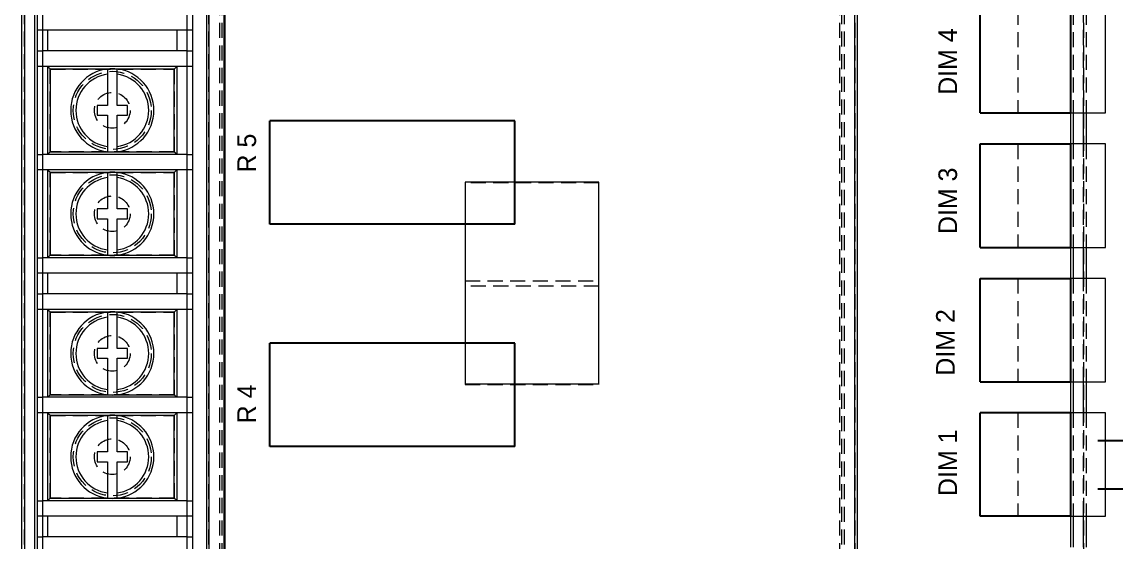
# Model space of a CAD drawing. Header units: millimetres. Extents: x 1282755 to 1285234, y -1758265 to -1757672.
# Drawn here: x 1284773.37 to 1284791.52, y -1758076.59 to -1758067.97 of the extents above; entities that cross this region are included whole.
import ezdxf

# ---------------------------------------------------------------- set-up
doc = ezdxf.new("R2010")
doc.units = ezdxf.units.MM
doc.linetypes.add('HIDDEN', pattern=[0.375, 0.25, -0.125])
doc.layers.add('0-10결선', color=50, linetype='Continuous')
doc.styles.add('새굴림', font='NGULIM.TTF')

msp = doc.modelspace()

# ---------------------------------------------------------------- linework, layer by layer
at = {"color": 7, "linetype": 'Continuous', "lineweight": 15}
for p, q in [((1284776.434, -1758055.684), (1284776.434, -1758088.93)), ((1284776.434, -1758055.727), (1284776.434, -1758088.887)), ((1284776.476, -1758055.727), (1284776.476, -1758088.887)), ((1284787.187, -1758088.887), (1284787.187, -1758055.727)), ((1284787.23, -1758088.93), (1284787.23, -1758055.684)), ((1284787.23, -1758088.887), (1284787.23, -1758055.727)), ((1284773.373, -1758088.63), (1284773.373, -1758055.984)), ((1284773.416, -1758055.984), (1284773.416, -1758088.63)), ((1284773.587, -1758088.459), (1284773.587, -1758056.155)), ((1284773.63, -1758068.108), (1284773.63, -1758067.851)), ((1284773.716, -1758067.851), (1284773.716, -1758068.108)), ((1284776.115, -1758068.108), (1284776.115, -1758067.851)), ((1284776.201, -1758067.851), (1284776.201, -1758068.108)), ((1284789.264, -1758067.766), (1284789.264, -1758069.479)), ((1284791.341, -1758069.479), (1284791.341, -1758067.766)), ((1284773.716, -1758068.108), (1284773.63, -1758068.108)), ((1284773.63, -1758068.451), (1284773.63, -1758068.108)), ((1284776.115, -1758068.108), (1284773.716, -1758068.108)), ((1284773.716, -1758068.108), (1284773.716, -1758068.451)), ((1284773.801, -1758068.451), (1284773.801, -1758068.108)), ((1284775.943, -1758068.108), (1284775.943, -1758068.451)), ((1284776.201, -1758068.108), (1284776.115, -1758068.108)), ((1284776.115, -1758068.451), (1284776.115, -1758068.108)), ((1284776.201, -1758068.108), (1284776.201, -1758068.451)), ((1284773.63, -1758068.708), (1284773.63, -1758068.451)), ((1284773.63, -1758068.451), (1284773.716, -1758068.451)), ((1284773.716, -1758068.451), (1284773.716, -1758068.708)), ((1284776.115, -1758068.451), (1284773.716, -1758068.451)), ((1284776.115, -1758068.708), (1284776.115, -1758068.451)), ((1284776.115, -1758068.451), (1284776.201, -1758068.451)), ((1284776.201, -1758068.451), (1284776.201, -1758068.708)), ((1284773.716, -1758068.708), (1284773.63, -1758068.708)), ((1284773.63, -1758070.165), (1284773.63, -1758068.708)), ((1284776.115, -1758068.708), (1284773.716, -1758068.708)), ((1284773.716, -1758068.708), (1284773.716, -1758070.165)), ((1284773.801, -1758070.165), (1284773.801, -1758068.708)), ((1284773.844, -1758068.751), (1284773.844, -1758070.122)), ((1284775.901, -1758070.122), (1284775.901, -1758068.751)), ((1284775.943, -1758068.708), (1284775.943, -1758070.165)), ((1284776.201, -1758068.708), (1284776.115, -1758068.708)), ((1284776.115, -1758070.165), (1284776.115, -1758068.708)), ((1284776.201, -1758068.708), (1284776.201, -1758070.165)), ((1284774.791, -1758068.838), (1284774.791, -1758069.355)), ((1284774.954, -1758069.355), (1284774.954, -1758068.838)), ((1284774.791, -1758069.355), (1284774.62, -1758069.355)), ((1284774.62, -1758069.355), (1284774.62, -1758069.518)), ((1284775.125, -1758069.355), (1284774.954, -1758069.355)), ((1284775.125, -1758069.518), (1284775.125, -1758069.355)), ((1284774.62, -1758069.518), (1284774.791, -1758069.518)), ((1284774.791, -1758069.518), (1284774.791, -1758070.035)), ((1284774.954, -1758069.518), (1284775.125, -1758069.518)), ((1284774.954, -1758070.035), (1284774.954, -1758069.518)), ((1284789.264, -1758069.479), (1284791.341, -1758069.479)), ((1284790.767, -1758069.993), (1284790.767, -1758069.479)), ((1284791.024, -1758069.479), (1284791.024, -1758069.993)), ((1284789.264, -1758069.993), (1284789.264, -1758071.707)), ((1284791.341, -1758069.993), (1284789.264, -1758069.993)), ((1284791.341, -1758071.707), (1284791.341, -1758069.993)), ((1284773.63, -1758070.422), (1284773.63, -1758070.165)), ((1284773.63, -1758070.165), (1284773.716, -1758070.165)), ((1284773.716, -1758070.165), (1284773.716, -1758070.422)), ((1284776.115, -1758070.165), (1284773.716, -1758070.165)), ((1284776.115, -1758070.422), (1284776.115, -1758070.165)), ((1284776.115, -1758070.165), (1284776.201, -1758070.165)), ((1284776.201, -1758070.165), (1284776.201, -1758070.422)), ((1284773.716, -1758070.422), (1284773.63, -1758070.422)), ((1284773.63, -1758071.878), (1284773.63, -1758070.422)), ((1284776.115, -1758070.422), (1284773.716, -1758070.422)), ((1284773.716, -1758070.422), (1284773.716, -1758071.878)), ((1284773.801, -1758071.878), (1284773.801, -1758070.422)), ((1284773.844, -1758070.465), (1284773.844, -1758071.836)), ((1284775.901, -1758071.836), (1284775.901, -1758070.465)), ((1284775.943, -1758070.422), (1284775.943, -1758071.878)), ((1284776.201, -1758070.422), (1284776.115, -1758070.422)), ((1284776.115, -1758071.878), (1284776.115, -1758070.422)), ((1284776.201, -1758070.422), (1284776.201, -1758071.878)), ((1284774.791, -1758070.552), (1284774.791, -1758071.069)), ((1284774.954, -1758071.069), (1284774.954, -1758070.552)), ((1284782.942, -1758070.624), (1284780.723, -1758070.624)), ((1284780.723, -1758070.624), (1284780.723, -1758073.966)), ((1284782.942, -1758073.966), (1284782.942, -1758070.624)), ((1284774.791, -1758071.069), (1284774.62, -1758071.069)), ((1284774.62, -1758071.069), (1284774.62, -1758071.232)), ((1284775.125, -1758071.069), (1284774.954, -1758071.069)), ((1284775.125, -1758071.232), (1284775.125, -1758071.069)), ((1284774.62, -1758071.232), (1284774.791, -1758071.232)), ((1284774.791, -1758071.232), (1284774.791, -1758071.749)), ((1284774.954, -1758071.232), (1284775.125, -1758071.232)), ((1284774.954, -1758071.749), (1284774.954, -1758071.232)), ((1284789.264, -1758071.707), (1284791.341, -1758071.707)), ((1284790.767, -1758072.221), (1284790.767, -1758071.707)), ((1284791.024, -1758071.707), (1284791.024, -1758072.221)), ((1284773.63, -1758072.136), (1284773.63, -1758071.878)), ((1284773.63, -1758071.878), (1284773.716, -1758071.878)), ((1284773.716, -1758071.878), (1284773.716, -1758072.136)), ((1284776.115, -1758071.878), (1284773.716, -1758071.878)), ((1284776.115, -1758072.136), (1284776.115, -1758071.878)), ((1284776.115, -1758071.878), (1284776.201, -1758071.878)), ((1284776.201, -1758071.878), (1284776.201, -1758072.136)), ((1284773.716, -1758072.136), (1284773.63, -1758072.136)), ((1284773.63, -1758072.478), (1284773.63, -1758072.136)), ((1284776.115, -1758072.136), (1284773.716, -1758072.136)), ((1284773.716, -1758072.136), (1284773.716, -1758072.478)), ((1284773.801, -1758072.478), (1284773.801, -1758072.136)), ((1284775.943, -1758072.136), (1284775.943, -1758072.478)), ((1284776.201, -1758072.136), (1284776.115, -1758072.136)), ((1284776.115, -1758072.478), (1284776.115, -1758072.136)), ((1284776.201, -1758072.136), (1284776.201, -1758072.478)), ((1284789.264, -1758072.221), (1284789.264, -1758073.935)), ((1284791.341, -1758072.221), (1284789.264, -1758072.221)), ((1284791.341, -1758073.935), (1284791.341, -1758072.221)), ((1284773.63, -1758072.735), (1284773.63, -1758072.478)), ((1284773.63, -1758072.478), (1284773.716, -1758072.478)), ((1284773.716, -1758072.478), (1284773.716, -1758072.735)), ((1284776.115, -1758072.478), (1284773.716, -1758072.478)), ((1284776.115, -1758072.735), (1284776.115, -1758072.478)), ((1284776.115, -1758072.478), (1284776.201, -1758072.478)), ((1284776.201, -1758072.478), (1284776.201, -1758072.735)), ((1284773.716, -1758072.735), (1284773.63, -1758072.735)), ((1284773.63, -1758074.192), (1284773.63, -1758072.735)), ((1284776.115, -1758072.735), (1284773.716, -1758072.735)), ((1284773.716, -1758072.735), (1284773.716, -1758074.192)), ((1284773.801, -1758074.192), (1284773.801, -1758072.735)), ((1284773.844, -1758072.778), (1284773.844, -1758074.149)), ((1284775.901, -1758074.149), (1284775.901, -1758072.778)), ((1284775.943, -1758072.735), (1284775.943, -1758074.192)), ((1284776.201, -1758072.735), (1284776.115, -1758072.735)), ((1284776.115, -1758074.192), (1284776.115, -1758072.735)), ((1284776.201, -1758072.735), (1284776.201, -1758074.192)), ((1284774.791, -1758072.865), (1284774.791, -1758073.382)), ((1284774.954, -1758073.382), (1284774.954, -1758072.865)), ((1284774.791, -1758073.382), (1284774.62, -1758073.382)), ((1284774.62, -1758073.382), (1284774.62, -1758073.545)), ((1284774.62, -1758073.545), (1284774.791, -1758073.545)), ((1284774.791, -1758073.545), (1284774.791, -1758074.062)), ((1284775.125, -1758073.382), (1284774.954, -1758073.382)), ((1284774.954, -1758073.545), (1284775.125, -1758073.545)), ((1284774.954, -1758074.062), (1284774.954, -1758073.545)), ((1284775.125, -1758073.545), (1284775.125, -1758073.382)), ((1284780.723, -1758073.966), (1284782.942, -1758073.966)), ((1284789.264, -1758073.935), (1284791.341, -1758073.935)), ((1284790.767, -1758074.449), (1284790.767, -1758073.935)), ((1284791.024, -1758073.935), (1284791.024, -1758074.449)), ((1284773.63, -1758074.449), (1284773.63, -1758074.192)), ((1284773.63, -1758074.192), (1284773.716, -1758074.192)), ((1284773.716, -1758074.192), (1284773.716, -1758074.449)), ((1284776.115, -1758074.192), (1284773.716, -1758074.192)), ((1284776.115, -1758074.449), (1284776.115, -1758074.192)), ((1284776.115, -1758074.192), (1284776.201, -1758074.192)), ((1284776.201, -1758074.192), (1284776.201, -1758074.449)), ((1284773.716, -1758074.449), (1284773.63, -1758074.449)), ((1284773.63, -1758075.906), (1284773.63, -1758074.449)), ((1284776.115, -1758074.449), (1284773.716, -1758074.449)), ((1284773.716, -1758074.449), (1284773.716, -1758075.906)), ((1284773.801, -1758075.906), (1284773.801, -1758074.449)), ((1284775.943, -1758074.449), (1284775.943, -1758075.906)), ((1284776.201, -1758074.449), (1284776.115, -1758074.449)), ((1284776.115, -1758075.906), (1284776.115, -1758074.449)), ((1284776.201, -1758074.449), (1284776.201, -1758075.906)), ((1284791.341, -1758074.449), (1284789.264, -1758074.449)), ((1284789.264, -1758074.449), (1284789.264, -1758076.163)), ((1284791.341, -1758076.163), (1284791.341, -1758074.449)), ((1284773.844, -1758074.492), (1284773.844, -1758075.863)), ((1284774.791, -1758074.579), (1284774.791, -1758075.096)), ((1284774.954, -1758075.096), (1284774.954, -1758074.579)), ((1284775.901, -1758075.863), (1284775.901, -1758074.492)), ((1284774.791, -1758075.096), (1284774.62, -1758075.096)), ((1284774.62, -1758075.096), (1284774.62, -1758075.259)), ((1284775.125, -1758075.096), (1284774.954, -1758075.096)), ((1284775.125, -1758075.259), (1284775.125, -1758075.096)), ((1284774.62, -1758075.259), (1284774.791, -1758075.259)), ((1284774.791, -1758075.259), (1284774.791, -1758075.776)), ((1284774.954, -1758075.259), (1284775.125, -1758075.259)), ((1284774.954, -1758075.776), (1284774.954, -1758075.259)), ((1284773.63, -1758076.163), (1284773.63, -1758075.906)), ((1284773.63, -1758075.906), (1284773.716, -1758075.906)), ((1284773.716, -1758075.906), (1284773.716, -1758076.163)), ((1284776.115, -1758075.906), (1284773.716, -1758075.906)), ((1284776.115, -1758076.163), (1284776.115, -1758075.906)), ((1284776.115, -1758075.906), (1284776.201, -1758075.906)), ((1284776.201, -1758075.906), (1284776.201, -1758076.163)), ((1284773.716, -1758076.163), (1284773.63, -1758076.163)), ((1284773.63, -1758076.506), (1284773.63, -1758076.163)), ((1284776.115, -1758076.163), (1284773.716, -1758076.163)), ((1284773.716, -1758076.163), (1284773.716, -1758076.506)), ((1284773.801, -1758076.506), (1284773.801, -1758076.163)), ((1284775.943, -1758076.163), (1284775.943, -1758076.506)), ((1284776.201, -1758076.163), (1284776.115, -1758076.163)), ((1284776.115, -1758076.506), (1284776.115, -1758076.163)), ((1284776.201, -1758076.163), (1284776.201, -1758076.506)), ((1284789.264, -1758076.163), (1284791.341, -1758076.163)), ((1284790.767, -1758076.677), (1284790.767, -1758076.163)), ((1284791.024, -1758076.163), (1284791.024, -1758076.677)), ((1284773.63, -1758076.763), (1284773.63, -1758076.506)), ((1284773.63, -1758076.506), (1284773.716, -1758076.506)), ((1284773.716, -1758076.506), (1284773.716, -1758076.763)), ((1284776.115, -1758076.506), (1284773.716, -1758076.506)), ((1284776.115, -1758076.763), (1284776.115, -1758076.506)), ((1284776.115, -1758076.506), (1284776.201, -1758076.506)), ((1284776.201, -1758076.506), (1284776.201, -1758076.763))]:
    msp.add_line(p, q, dxfattribs=at)
at = {"color": 7, "linetype": 'HIDDEN', "lineweight": 0}
for p, q in [((1284773.416, -1758088.63), (1284773.416, -1758055.984)), ((1284776.476, -1758088.63), (1284776.476, -1758055.984)), ((1284776.648, -1758055.984), (1284776.648, -1758088.63)), ((1284776.691, -1758055.984), (1284776.691, -1758088.63)), ((1284776.734, -1758088.63), (1284776.734, -1758055.984)), ((1284786.93, -1758055.984), (1284786.93, -1758088.63)), ((1284786.973, -1758088.63), (1284786.973, -1758055.984)), ((1284787.016, -1758088.63), (1284787.016, -1758055.984)), ((1284787.187, -1758055.984), (1284787.187, -1758088.63)), ((1284790.981, -1758055.984), (1284790.981, -1758088.63)), ((1284789.888, -1758067.766), (1284789.888, -1758069.479)), ((1284790.767, -1758069.479), (1284790.767, -1758067.766)), ((1284790.81, -1758067.766), (1284790.81, -1758069.479)), ((1284790.981, -1758069.479), (1284790.981, -1758067.766)), ((1284791.024, -1758067.766), (1284791.024, -1758069.479)), ((1284773.844, -1758068.751), (1284775.901, -1758068.751)), ((1284773.844, -1758070.122), (1284773.844, -1758068.751)), ((1284774.949, -1758068.751), (1284774.796, -1758068.751)), ((1284775.901, -1758068.751), (1284775.901, -1758070.122)), ((1284777.486, -1758069.608), (1284777.486, -1758071.322)), ((1284781.547, -1758069.608), (1284777.486, -1758069.608)), ((1284781.547, -1758071.322), (1284781.547, -1758069.608)), ((1284789.888, -1758069.993), (1284789.888, -1758071.707)), ((1284790.767, -1758071.707), (1284790.767, -1758069.993)), ((1284790.81, -1758069.993), (1284790.81, -1758071.707)), ((1284790.981, -1758071.707), (1284790.981, -1758069.993)), ((1284791.024, -1758069.993), (1284791.024, -1758071.707)), ((1284775.901, -1758070.122), (1284773.844, -1758070.122)), ((1284774.796, -1758070.122), (1284774.949, -1758070.122)), ((1284773.844, -1758070.465), (1284775.901, -1758070.465)), ((1284773.844, -1758071.836), (1284773.844, -1758070.465)), ((1284774.949, -1758070.465), (1284774.796, -1758070.465)), ((1284775.901, -1758070.465), (1284775.901, -1758071.836)), ((1284780.722, -1758070.636), (1284780.722, -1758072.264)), ((1284782.941, -1758070.636), (1284780.722, -1758070.636)), ((1284782.942, -1758070.636), (1284780.723, -1758070.636)), ((1284782.941, -1758072.264), (1284782.941, -1758070.636)), ((1284777.486, -1758071.322), (1284781.547, -1758071.322)), ((1284775.901, -1758071.836), (1284773.844, -1758071.836)), ((1284774.796, -1758071.836), (1284774.949, -1758071.836)), ((1284780.722, -1758072.264), (1284782.941, -1758072.264)), ((1284789.888, -1758072.221), (1284789.888, -1758073.935)), ((1284790.767, -1758073.935), (1284790.767, -1758072.221)), ((1284790.81, -1758072.221), (1284790.81, -1758073.935)), ((1284790.981, -1758073.935), (1284790.981, -1758072.221)), ((1284791.024, -1758072.221), (1284791.024, -1758073.935)), ((1284780.722, -1758072.35), (1284780.722, -1758073.978)), ((1284782.941, -1758072.35), (1284780.722, -1758072.35)), ((1284782.941, -1758073.978), (1284782.941, -1758072.35)), ((1284773.844, -1758072.778), (1284775.901, -1758072.778)), ((1284773.844, -1758074.149), (1284773.844, -1758072.778)), ((1284774.949, -1758072.778), (1284774.796, -1758072.778)), ((1284775.901, -1758072.778), (1284775.901, -1758074.149)), ((1284777.486, -1758073.292), (1284777.486, -1758075.006)), ((1284781.547, -1758073.292), (1284777.486, -1758073.292)), ((1284781.547, -1758075.006), (1284781.547, -1758073.292)), ((1284780.722, -1758073.978), (1284782.941, -1758073.978)), ((1284780.723, -1758073.966), (1284780.723, -1758073.978)), ((1284780.723, -1758073.978), (1284782.942, -1758073.978)), ((1284782.942, -1758073.978), (1284782.942, -1758073.966)), ((1284775.901, -1758074.149), (1284773.844, -1758074.149)), ((1284774.796, -1758074.149), (1284774.949, -1758074.149)), ((1284789.888, -1758074.449), (1284789.888, -1758076.163)), ((1284790.767, -1758076.163), (1284790.767, -1758074.449)), ((1284790.81, -1758074.449), (1284790.81, -1758076.163)), ((1284790.981, -1758076.163), (1284790.981, -1758074.449)), ((1284791.024, -1758074.449), (1284791.024, -1758076.163)), ((1284773.844, -1758074.492), (1284775.901, -1758074.492)), ((1284773.844, -1758075.863), (1284773.844, -1758074.492)), ((1284774.949, -1758074.492), (1284774.796, -1758074.492)), ((1284775.901, -1758074.492), (1284775.901, -1758075.863)), ((1284777.486, -1758075.006), (1284781.547, -1758075.006)), ((1284775.901, -1758075.863), (1284773.844, -1758075.863)), ((1284774.796, -1758075.863), (1284774.949, -1758075.863))]:
    msp.add_line(p, q, dxfattribs=at)
for p, q in [((1284776.734, -1758056.198), (1284776.734, -1758088.416)), ((1284776.734, -1758088.416), (1284776.734, -1758056.198))]:
    msp.add_line(p, q)
at = {"color": 7, "linetype": 'Continuous'}
for p, q in [((1284789.264, -1758069.479), (1284789.264, -1758067.766)), ((1284790.767, -1758069.479), (1284790.767, -1758067.766)), ((1284789.264, -1758069.479), (1284790.767, -1758069.479)), ((1284777.486, -1758071.322), (1284777.486, -1758069.608)), ((1284781.547, -1758069.608), (1284777.486, -1758069.608)), ((1284781.547, -1758071.322), (1284781.547, -1758069.608)), ((1284789.264, -1758071.707), (1284789.264, -1758069.993)), ((1284789.264, -1758069.993), (1284790.767, -1758069.993)), ((1284790.767, -1758071.707), (1284790.767, -1758069.993)), ((1284781.547, -1758071.322), (1284777.486, -1758071.322)), ((1284789.264, -1758071.707), (1284790.767, -1758071.707)), ((1284789.264, -1758073.935), (1284789.264, -1758072.221)), ((1284789.264, -1758072.221), (1284790.767, -1758072.221)), ((1284790.767, -1758073.935), (1284790.767, -1758072.221)), ((1284777.486, -1758075.006), (1284777.486, -1758073.292)), ((1284781.547, -1758073.292), (1284777.486, -1758073.292)), ((1284781.547, -1758075.006), (1284781.547, -1758073.292)), ((1284789.264, -1758073.935), (1284790.767, -1758073.935)), ((1284789.264, -1758076.163), (1284789.264, -1758074.449)), ((1284790.767, -1758074.449), (1284789.264, -1758074.449)), ((1284790.767, -1758076.163), (1284790.767, -1758074.449)), ((1284781.547, -1758075.006), (1284777.486, -1758075.006)), ((1284790.767, -1758076.163), (1284789.264, -1758076.163))]:
    msp.add_line(p, q, dxfattribs=at)
at = {"color": 8, "linetype": 'Continuous', "lineweight": 15}
for p, q in [((1284774.796, -1758068.751), (1284773.844, -1758068.751)), ((1284775.901, -1758068.751), (1284774.949, -1758068.751)), ((1284790.81, -1758069.479), (1284790.81, -1758069.993)), ((1284790.981, -1758069.993), (1284790.981, -1758069.479)), ((1284773.844, -1758070.122), (1284774.796, -1758070.122)), ((1284774.949, -1758070.122), (1284775.901, -1758070.122)), ((1284774.796, -1758070.465), (1284773.844, -1758070.465)), ((1284775.901, -1758070.465), (1284774.949, -1758070.465)), ((1284790.81, -1758071.707), (1284790.81, -1758072.221)), ((1284790.981, -1758072.221), (1284790.981, -1758071.707)), ((1284773.844, -1758071.836), (1284774.796, -1758071.836)), ((1284774.949, -1758071.836), (1284775.901, -1758071.836)), ((1284774.796, -1758072.778), (1284773.844, -1758072.778)), ((1284775.901, -1758072.778), (1284774.949, -1758072.778)), ((1284790.81, -1758073.935), (1284790.81, -1758074.449)), ((1284790.981, -1758074.449), (1284790.981, -1758073.935)), ((1284773.844, -1758074.149), (1284774.796, -1758074.149)), ((1284774.949, -1758074.149), (1284775.901, -1758074.149)), ((1284774.796, -1758074.492), (1284773.844, -1758074.492)), ((1284775.901, -1758074.492), (1284774.949, -1758074.492)), ((1284773.844, -1758075.863), (1284774.796, -1758075.863)), ((1284774.949, -1758075.863), (1284775.901, -1758075.863)), ((1284790.81, -1758076.163), (1284790.81, -1758076.677)), ((1284790.981, -1758076.677), (1284790.981, -1758076.163))]:
    msp.add_line(p, q, dxfattribs=at)
at = {"color": 7, "linetype": 'Continuous', "lineweight": 15, "flags": 128}
for points in [[(1284773.844, -1758068.751), (1284773.836, -1758068.743), (1284773.828, -1758068.735), (1284773.82, -1758068.727), (1284773.814, -1758068.721), (1284773.809, -1758068.715), (1284773.805, -1758068.711), (1284773.802, -1758068.709), (1284773.801, -1758068.708)], [(1284775.901, -1758068.751), (1284775.908, -1758068.743), (1284775.915, -1758068.736), (1284775.922, -1758068.73), (1284775.928, -1758068.723), (1284775.933, -1758068.718), (1284775.938, -1758068.714), (1284775.941, -1758068.711), (1284775.943, -1758068.709), (1284775.943, -1758068.708)], [(1284773.801, -1758070.165), (1284773.802, -1758070.164), (1284773.805, -1758070.161), (1284773.809, -1758070.158), (1284773.814, -1758070.152), (1284773.82, -1758070.146), (1284773.828, -1758070.138), (1284773.836, -1758070.13), (1284773.844, -1758070.122)], [(1284775.943, -1758070.165), (1284775.943, -1758070.164), (1284775.94, -1758070.161), (1284775.936, -1758070.158), (1284775.931, -1758070.152), (1284775.924, -1758070.146), (1284775.917, -1758070.138), (1284775.909, -1758070.13), (1284775.901, -1758070.122)], [(1284773.844, -1758070.465), (1284773.836, -1758070.456), (1284773.828, -1758070.448), (1284773.82, -1758070.441), (1284773.814, -1758070.434), (1284773.809, -1758070.429), (1284773.805, -1758070.425), (1284773.802, -1758070.423), (1284773.801, -1758070.422)], [(1284775.901, -1758070.465), (1284775.908, -1758070.457), (1284775.915, -1758070.45), (1284775.922, -1758070.443), (1284775.928, -1758070.437), (1284775.933, -1758070.432), (1284775.938, -1758070.428), (1284775.941, -1758070.424), (1284775.943, -1758070.422), (1284775.943, -1758070.422)], [(1284773.801, -1758071.878), (1284773.802, -1758071.878), (1284773.805, -1758071.875), (1284773.809, -1758071.871), (1284773.814, -1758071.866), (1284773.82, -1758071.859), (1284773.828, -1758071.852), (1284773.836, -1758071.844), (1284773.844, -1758071.836)], [(1284775.943, -1758071.878), (1284775.943, -1758071.878), (1284775.94, -1758071.875), (1284775.936, -1758071.871), (1284775.931, -1758071.866), (1284775.924, -1758071.859), (1284775.917, -1758071.852), (1284775.909, -1758071.844), (1284775.901, -1758071.836)], [(1284773.844, -1758072.778), (1284773.836, -1758072.77), (1284773.828, -1758072.762), (1284773.82, -1758072.754), (1284773.814, -1758072.748), (1284773.809, -1758072.743), (1284773.805, -1758072.739), (1284773.802, -1758072.736), (1284773.801, -1758072.735)], [(1284775.901, -1758072.778), (1284775.908, -1758072.771), (1284775.915, -1758072.764), (1284775.922, -1758072.757), (1284775.928, -1758072.751), (1284775.933, -1758072.745), (1284775.938, -1758072.741), (1284775.941, -1758072.738), (1284775.943, -1758072.736), (1284775.943, -1758072.735)], [(1284773.801, -1758074.192), (1284773.802, -1758074.191), (1284773.805, -1758074.189), (1284773.809, -1758074.185), (1284773.814, -1758074.179), (1284773.82, -1758074.173), (1284773.828, -1758074.166), (1284773.836, -1758074.158), (1284773.844, -1758074.149)], [(1284775.943, -1758074.192), (1284775.943, -1758074.191), (1284775.94, -1758074.189), (1284775.936, -1758074.185), (1284775.931, -1758074.179), (1284775.924, -1758074.173), (1284775.917, -1758074.166), (1284775.909, -1758074.158), (1284775.901, -1758074.149)], [(1284773.844, -1758074.492), (1284773.836, -1758074.484), (1284773.828, -1758074.475), (1284773.82, -1758074.468), (1284773.814, -1758074.462), (1284773.809, -1758074.456), (1284773.805, -1758074.452), (1284773.802, -1758074.45), (1284773.801, -1758074.449)], [(1284775.901, -1758074.492), (1284775.908, -1758074.484), (1284775.915, -1758074.477), (1284775.922, -1758074.47), (1284775.928, -1758074.464), (1284775.933, -1758074.459), (1284775.938, -1758074.455), (1284775.941, -1758074.452), (1284775.943, -1758074.45), (1284775.943, -1758074.449)], [(1284773.801, -1758075.906), (1284773.802, -1758075.905), (1284773.805, -1758075.902), (1284773.809, -1758075.898), (1284773.814, -1758075.893), (1284773.82, -1758075.887), (1284773.828, -1758075.879), (1284773.836, -1758075.871), (1284773.844, -1758075.863)], [(1284775.943, -1758075.906), (1284775.943, -1758075.905), (1284775.94, -1758075.902), (1284775.936, -1758075.898), (1284775.931, -1758075.893), (1284775.924, -1758075.887), (1284775.917, -1758075.879), (1284775.909, -1758075.871), (1284775.901, -1758075.863)]]:
    msp.add_lwpolyline(points, dxfattribs=at)
at = {"color": 7, "linetype": 'HIDDEN', "lineweight": 0, "flags": 128}
for points in [[(1284773.844, -1758068.751), (1284773.836, -1758068.743), (1284773.828, -1758068.735), (1284773.82, -1758068.727), (1284773.814, -1758068.721), (1284773.809, -1758068.715), (1284773.805, -1758068.711), (1284773.802, -1758068.709), (1284773.801, -1758068.708)], [(1284775.943, -1758070.165), (1284775.943, -1758070.164), (1284775.941, -1758070.162), (1284775.938, -1758070.159), (1284775.933, -1758070.155), (1284775.928, -1758070.149), (1284775.922, -1758070.143), (1284775.915, -1758070.137), (1284775.908, -1758070.129), (1284775.901, -1758070.122)], [(1284773.844, -1758070.465), (1284773.836, -1758070.456), (1284773.828, -1758070.448), (1284773.82, -1758070.441), (1284773.814, -1758070.434), (1284773.809, -1758070.429), (1284773.805, -1758070.425), (1284773.802, -1758070.423), (1284773.801, -1758070.422)], [(1284775.943, -1758071.878), (1284775.943, -1758071.878), (1284775.94, -1758071.875), (1284775.936, -1758071.871), (1284775.931, -1758071.866), (1284775.924, -1758071.859), (1284775.917, -1758071.852), (1284775.909, -1758071.844), (1284775.901, -1758071.836)], [(1284773.844, -1758072.778), (1284773.836, -1758072.77), (1284773.828, -1758072.762), (1284773.82, -1758072.754), (1284773.814, -1758072.748), (1284773.809, -1758072.743), (1284773.805, -1758072.739), (1284773.802, -1758072.736), (1284773.801, -1758072.735)], [(1284775.943, -1758074.192), (1284775.943, -1758074.191), (1284775.94, -1758074.189), (1284775.936, -1758074.185), (1284775.931, -1758074.179), (1284775.924, -1758074.173), (1284775.917, -1758074.166), (1284775.909, -1758074.158), (1284775.901, -1758074.149)], [(1284773.844, -1758074.492), (1284773.836, -1758074.484), (1284773.828, -1758074.475), (1284773.82, -1758074.468), (1284773.814, -1758074.462), (1284773.809, -1758074.456), (1284773.805, -1758074.452), (1284773.802, -1758074.45), (1284773.801, -1758074.449)], [(1284775.943, -1758075.906), (1284775.943, -1758075.905), (1284775.94, -1758075.902), (1284775.936, -1758075.898), (1284775.931, -1758075.893), (1284775.924, -1758075.887), (1284775.917, -1758075.879), (1284775.909, -1758075.871), (1284775.901, -1758075.863)]]:
    msp.add_lwpolyline(points, dxfattribs=at)
at = {"color": 3}
for points in [[(1284791.218, -1758074.91), (1284801.505, -1758074.91), (1284801.505, -1758077.863), (1284864.226, -1758077.863)], [(1284791.218, -1758075.706), (1284800.709, -1758075.706), (1284800.709, -1758078.659), (1284867.667, -1758078.659)]]:
    msp.add_lwpolyline(points, dxfattribs=at)
at = {"color": 7, "linetype": 'HIDDEN', "lineweight": 0}
for centre, radius in [((1284774.872, -1758069.436), 0.647), ((1284774.872, -1758069.436), 0.296), ((1284774.872, -1758071.15), 0.647), ((1284774.872, -1758071.15), 0.296), ((1284774.872, -1758073.464), 0.647), ((1284774.872, -1758073.464), 0.296), ((1284774.872, -1758075.177), 0.647), ((1284774.872, -1758075.177), 0.296)]:
    msp.add_circle(centre, radius, dxfattribs=at)
at = {"color": 7, "linetype": 'Continuous', "lineweight": 15}
for centre, radius, start, end in [((1284774.872, -1758069.436), 0.69, 96.7774, 263.2226), ((1284774.872, -1758069.436), 0.69, 83.2226, 96.7774), ((1284774.872, -1758069.436), 0.69, 276.7774, 83.2226), ((1284774.872, -1758069.436), 0.604, 97.7443, 262.2557), ((1284774.872, -1758069.436), 0.604, 277.7443, 82.2557), ((1284774.872, -1758069.436), 0.69, 263.2226, 276.7774), ((1284774.872, -1758071.15), 0.69, 96.7774, 263.2226), ((1284774.872, -1758071.15), 0.69, 83.2226, 96.7774), ((1284774.872, -1758071.15), 0.69, 276.7774, 83.2226), ((1284774.872, -1758071.15), 0.604, 97.7443, 262.2557), ((1284774.872, -1758071.15), 0.604, 277.7443, 82.2557), ((1284774.872, -1758071.15), 0.69, 263.2226, 276.7774), ((1284774.872, -1758073.464), 0.69, 96.7774, 263.2226), ((1284774.872, -1758073.464), 0.69, 83.2226, 96.7774), ((1284774.872, -1758073.464), 0.69, 276.7774, 83.2226), ((1284774.872, -1758073.464), 0.604, 97.7443, 262.2557), ((1284774.872, -1758073.464), 0.604, 277.7443, 82.2557), ((1284774.872, -1758073.464), 0.69, 263.2226, 276.7774), ((1284774.872, -1758075.177), 0.69, 96.7774, 263.2226), ((1284774.872, -1758075.177), 0.604, 97.7443, 262.2557), ((1284774.872, -1758075.177), 0.69, 83.2226, 96.7774), ((1284774.872, -1758075.177), 0.69, 276.7774, 83.2226), ((1284774.872, -1758075.177), 0.604, 277.7443, 82.2557), ((1284774.872, -1758075.177), 0.69, 263.2226, 276.7774)]:
    msp.add_arc(centre, radius, start, end, dxfattribs=at)
for points, knots in [([(1284774.791, -1758068.751), (1284774.791, -1758068.752), (1284774.791, -1758068.754), (1284774.791, -1758068.769), (1284774.791, -1758068.791), (1284774.791, -1758068.815), (1284774.791, -1758068.831), (1284774.791, -1758068.838)], [0, 0, 0, 0, 0.212658, 0.425296, 0.638547, 0.853242, 1, 1, 1, 1]), ([(1284774.954, -1758068.838), (1284774.954, -1758068.828), (1284774.954, -1758068.809), (1284774.954, -1758068.782), (1284774.954, -1758068.763), (1284774.954, -1758068.753), (1284774.954, -1758068.752), (1284774.954, -1758068.751)], [0, 0, 0, 0, 0.216952, 0.433942, 0.649856, 0.864103, 1, 1, 1, 1]), ([(1284774.791, -1758070.035), (1284774.791, -1758070.045), (1284774.791, -1758070.064), (1284774.791, -1758070.09), (1284774.791, -1758070.11), (1284774.791, -1758070.12), (1284774.791, -1758070.121), (1284774.791, -1758070.121)], [0, 0, 0, 0, 0.216951, 0.433942, 0.649856, 0.864103, 1, 1, 1, 1]), ([(1284774.954, -1758070.121), (1284774.954, -1758070.12), (1284774.954, -1758070.119), (1284774.954, -1758070.104), (1284774.954, -1758070.082), (1284774.954, -1758070.058), (1284774.954, -1758070.042), (1284774.954, -1758070.035)], [0, 0, 0, 0, 0.212658, 0.425296, 0.638548, 0.853241, 1, 1, 1, 1]), ([(1284774.791, -1758070.465), (1284774.791, -1758070.466), (1284774.791, -1758070.468), (1284774.791, -1758070.483), (1284774.791, -1758070.504), (1284774.791, -1758070.529), (1284774.791, -1758070.545), (1284774.791, -1758070.552)], [0, 0, 0, 0, 0.212658, 0.425296, 0.638548, 0.853241, 1, 1, 1, 1]), ([(1284774.954, -1758070.552), (1284774.954, -1758070.542), (1284774.954, -1758070.522), (1284774.954, -1758070.496), (1284774.954, -1758070.477), (1284774.954, -1758070.467), (1284774.954, -1758070.466), (1284774.954, -1758070.465)], [0, 0, 0, 0, 0.216951, 0.433942, 0.649856, 0.864103, 1, 1, 1, 1]), ([(1284774.791, -1758071.749), (1284774.791, -1758071.758), (1284774.791, -1758071.778), (1284774.791, -1758071.804), (1284774.791, -1758071.824), (1284774.791, -1758071.834), (1284774.791, -1758071.835), (1284774.791, -1758071.835)], [0, 0, 0, 0, 0.2169509, 0.4339423, 0.649856, 0.8641032, 1, 1, 1, 1]), ([(1284774.954, -1758071.835), (1284774.954, -1758071.834), (1284774.954, -1758071.832), (1284774.954, -1758071.818), (1284774.954, -1758071.796), (1284774.954, -1758071.772), (1284774.954, -1758071.755), (1284774.954, -1758071.749)], [0, 0, 0, 0, 0.212658, 0.425296, 0.638547, 0.853242, 1, 1, 1, 1]), ([(1284774.791, -1758072.779), (1284774.791, -1758072.78), (1284774.791, -1758072.782), (1284774.791, -1758072.796), (1284774.791, -1758072.818), (1284774.791, -1758072.842), (1284774.791, -1758072.858), (1284774.791, -1758072.865)], [0, 0, 0, 0, 0.212658, 0.425296, 0.638547, 0.853242, 1, 1, 1, 1]), ([(1284774.954, -1758072.865), (1284774.954, -1758072.855), (1284774.954, -1758072.836), (1284774.954, -1758072.81), (1284774.954, -1758072.79), (1284774.954, -1758072.78), (1284774.954, -1758072.779), (1284774.954, -1758072.779)], [0, 0, 0, 0, 0.216951, 0.433943, 0.649856, 0.864103, 1, 1, 1, 1]), ([(1284774.791, -1758074.062), (1284774.791, -1758074.072), (1284774.791, -1758074.092), (1284774.791, -1758074.118), (1284774.791, -1758074.137), (1284774.791, -1758074.147), (1284774.791, -1758074.148), (1284774.791, -1758074.149)], [0, 0, 0, 0, 0.216951, 0.433943, 0.649856, 0.864103, 1, 1, 1, 1]), ([(1284774.954, -1758074.149), (1284774.954, -1758074.148), (1284774.954, -1758074.146), (1284774.954, -1758074.131), (1284774.954, -1758074.109), (1284774.954, -1758074.085), (1284774.954, -1758074.069), (1284774.954, -1758074.062)], [0, 0, 0, 0, 0.2126584, 0.4252955, 0.6385462, 0.8532404, 1, 1, 1, 1]), ([(1284774.791, -1758074.492), (1284774.791, -1758074.493), (1284774.791, -1758074.495), (1284774.791, -1758074.51), (1284774.791, -1758074.532), (1284774.791, -1758074.556), (1284774.791, -1758074.572), (1284774.791, -1758074.579)], [0, 0, 0, 0, 0.2126584, 0.4252955, 0.6385462, 0.8532404, 1, 1, 1, 1]), ([(1284774.954, -1758074.579), (1284774.954, -1758074.569), (1284774.954, -1758074.549), (1284774.954, -1758074.523), (1284774.954, -1758074.504), (1284774.954, -1758074.494), (1284774.954, -1758074.493), (1284774.954, -1758074.492)], [0, 0, 0, 0, 0.216951, 0.433942, 0.649857, 0.864103, 1, 1, 1, 1]), ([(1284774.791, -1758075.776), (1284774.791, -1758075.786), (1284774.791, -1758075.805), (1284774.791, -1758075.831), (1284774.791, -1758075.851), (1284774.791, -1758075.861), (1284774.791, -1758075.862), (1284774.791, -1758075.862)], [0, 0, 0, 0, 0.216949, 0.433941, 0.649856, 0.864103, 1, 1, 1, 1]), ([(1284774.954, -1758075.862), (1284774.954, -1758075.861), (1284774.954, -1758075.86), (1284774.954, -1758075.845), (1284774.954, -1758075.823), (1284774.954, -1758075.799), (1284774.954, -1758075.783), (1284774.954, -1758075.776)], [0, 0, 0, 0, 0.2126583, 0.425297, 0.638548, 0.8532425, 1, 1, 1, 1])]:
    msp.add_open_spline(points, degree=3, knots=knots, dxfattribs=at)

# ---------------------------------------------------------------- texts
at = {"layer": '0-10결선', "style": '새굴림'}
for s, p in [('DIM 4', (1284788.882, -1758069.179)), ('R 5', (1284777.256, -1758070.466)), ('DIM 3', (1284788.882, -1758071.487)), ('DIM 2', (1284788.843, -1758073.833)), ('R 4', (1284777.256, -1758074.623)), ('DIM 1', (1284788.882, -1758075.828))]:
    msp.add_text(s, height=0.3091, rotation=90, dxfattribs=at).set_placement(p)

doc.saveas('drawing.dxf')
